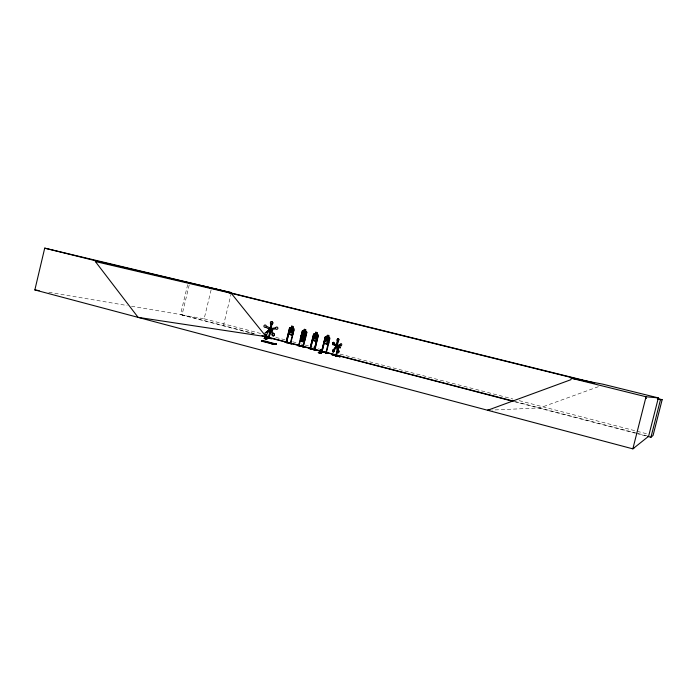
<?xml version="1.0" encoding="UTF-8"?>
<svg xmlns="http://www.w3.org/2000/svg" width="697" height="697" viewBox="0 0 697 697"><rect width="100%" height="100%" fill="white"/><g stroke="black" fill="none" stroke-linecap="round" stroke-linejoin="round"><path stroke-width="0.52" stroke-dasharray="3.48 2.61" d="M187.667 284.664L180.523 314.399L254.71 333.715M249.709 332.704L181.987 315.061L189.689 282.991M181.987 315.061L204.151 318.79L211.54 288.122M223.388 325.847L231.247 293.28M598.392 386.687L539.731 407.928L491.977 410.063M48.807 292.278L127.194 305.521M131.489 306.253L182.056 314.791M204.151 318.79L262.116 333.854M275.812 337.409L285.3 339.875M292.67 341.791L300.05 343.708M301.104 343.978L304.267 344.806M305.321 345.076L308.483 345.895M312.692 346.993L319.017 348.639M340.092 354.111L512.914 399.015M519.239 400.653L647.801 434.057M515.449 401.629L637.093 433.29M638.147 433.551L648.602 436.287M250.763 332.983L253.926 333.802M514.046 401.585L635.15 433.142M636.204 433.421L646.738 436.165"/><path stroke-width="1.05" d="M266.402 338.942C265.348 329.786 268.197 340.633 265.557 338.69M320.777 353.144L320.585 349.528L320.777 353.144L318.877 352.682L320.524 349.511L318.877 352.682M272.736 322.816L271.978 324.027L270.811 323.835A1.167 1.15 89.6 0 1 270.863 322.031A1.167 1.15 89.6 0 1 272.605 322.336A1.167 1.15 89.6 0 1 272.013 324.018L271.055 328.662L270.201 328.514L270.845 323.817A1.194 1.185 89.6 0 1 271.142 321.787A1.194 1.185 89.6 0 1 272.727 323.103L272.64 323.382M320.637 353.135L320.786 349.58L320.672 353.1M266.01 338.803C269.147 330.883 262.342 338.69 265.391 338.733L266.263 335.414L265.74 337.871M338.725 339.631L338.106 340.903L337.331 340.789A1.22 0.775 -77.5 0 1 337.731 338.716A1.22 0.775 -77.5 0 1 338.69 339.927L338.115 340.894M320.28 353.065L320.725 349.572M264.538 338.481L266.359 335.423L266.237 338.916L266.149 335.379L264.625 338.524M334.133 343.595L334.037 343.412A1.185 0.749 -77.7 0 0 333.201 342.41A1.185 0.749 -77.7 0 0 332.513 344.048A1.185 0.749 -77.7 0 0 333.593 344.484L336.398 346.357L336.738 345.546L334.133 343.595L336.738 345.546M336.634 345.573L337.444 340.85L336.398 346.357M338.001 340.946L337.191 345.668L338.228 340.92A1.194 0.758 -77.5 0 0 338.768 339.186A1.194 0.758 -77.5 0 0 337.618 339.003A1.194 0.758 -77.5 0 0 337.47 340.798M138.189 317.396L34.85 289.926L44.713 248.141L231.395 292.67L231.247 293.28L266.167 336.703M633.861 448.162L632.841 448.859L138.111 317.379L95.367 261.541L95.55 260.756L44.713 248.141M320.332 352.996L319.862 352.882L320.655 349.546L319.801 352.952M276.012 344.362L271.551 343.752L276.509 344.144L271.708 343.813L261.401 341.112L266.446 341.521L261.898 340.885M263.928 338.42L267.003 339.056M266.995 339.099C262.011 340.493 268.45 331.153 265.365 337.784M271.725 338.847L265.322 337.496M268.693 329.594L272.64 330.108L268.781 329.237M261.401 341.112L266.298 341.469L276.509 344.144M271.447 329.82L271.734 328.618L270.262 328.322L269.974 329.524L270.567 329.707L267.256 333.175A1.167 1.15 87.2 0 1 266.228 334.621A1.167 1.15 87.2 0 1 264.991 333.349A1.167 1.15 87.2 0 1 266.446 332.347M268.58 338.202L270.976 330.108L268.99 338.289L268.293 338.115L270.279 329.942M272.126 330.439L272.64 330.108M285.073 342.035L286.815 342.523M289.603 327.956L286.075 342.48C287.277 343.83 291.642 342.811 290.658 343.673L294.204 329.123L293.785 328.392L290.213 327.485L289.586 327.956L286.031 342.471M286.476 342.584L289.83 329.08L286.589 342.602M287.068 342.61L285.047 342.035M291.285 327.756L291.686 326.091L293.219 326.484L292.601 332.042L291.512 333.175L290.083 332.809L289.638 331.284L290.396 328.182L291.294 327.817L291.721 326.161M289.935 343.569L291.808 343.56M291.973 343.891L289.769 343.281M290.327 343.577L290.257 343.046L290.849 343.185M297.384 345.529L299.623 345.573L297.419 345.503M298.664 345.738L302.202 331.162L302.846 330.692L306.471 331.615L306.88 332.347L303.204 346.932C305.791 346.757 296.042 345.198 299.283 345.372M298.996 345.834L302.42 332.295L301.993 332.181M303.029 334.708C304.659 332.312 302.463 329.507 303.753 333.593L302.245 335.327L303.997 334.046L304.946 336.015L304.397 333.776L305.852 332.103L304.153 333.297L303.726 331.624L305.242 331.955L304.18 339.718L303.265 340.075L302.873 341.818L301.313 341.417L301.923 335.832L303.029 334.691L304.484 335.074M302.698 336.041L302.245 334.508L303.012 331.389L303.927 331.031L304.31 329.289L305.87 329.69L305.26 335.274L304.153 336.416L303.395 339.517L301.94 339.143L302.698 336.032L304.153 336.416M303.944 331.031L304.354 329.359M304.389 346.836L302.454 346.801M302.794 346.818L303.465 346.461M309.032 348.578L310.757 348.753M313.633 334.09L310.06 348.735L314.783 349.955L318.311 335.274L317.884 334.534L314.251 333.61L313.606 334.081L309.982 348.718M310.392 348.822L313.85 335.222L310.574 348.857M315.332 333.88L315.741 332.208L317.301 332.6L316.682 338.211L315.575 339.361L314.12 338.986L313.667 337.444L314.434 334.307L315.349 333.95L315.785 332.277M313.781 349.824L315.985 350.138L314.051 349.859M314.277 349.833L317.64 336.189L314.225 349.824M318.311 335.274L314.73 349.938M318.25 352.612L321.395 353.266L318.311 352.577M320.55 351.549L322.589 351.567L320.376 351.497M325.421 338.176L321.944 351.828L325.421 338.176L324.994 338.062M328.836 335.597L328.4 337.278L329.054 338.036L328.287 341.19L327.172 342.332L325.699 341.957L325.246 340.406L326.013 337.261L326.937 336.904C326.022 334.055 330.491 335.161 328.487 337.235M325.665 352.917L327.555 353.152L325.455 352.787M326.083 352.368C325.299 353.405 326.719 351.532 326.379 352.978M338.228 347.515L338.646 345.878L337.296 345.538L337 346.766L340.336 347.585L338.228 347.515L336.076 346.514M336.424 355.766C349.929 359.469 322.18 352.011 335.623 355.853M335.78 355.731L337.836 347.35L338.393 347.472L336.294 355.853L335.78 355.731L336.294 355.853M340.241 347.951L338.001 347.306L338.62 347.115M338.733 347.193L339.038 345.965L339.657 346.095L339.352 347.324M340.371 345.616L337 346.444L336.991 345.581L340.354 344.457M658.351 397.9L646.049 396.767L632.841 448.859L648.602 436.287L658.351 397.9L602.713 384.143L571.287 378.236L570.921 379.691L487.647 410.263M650.946 437.263L660.512 399.608L662.15 399.686L653.072 435.425L650.946 437.263L647.792 436.435M320.515 349.519L319.331 352.83M288.523 332.417L288.593 334.194L292.182 335.118L293.115 333.602M301.4 334.272L302.359 332.748L306.018 333.68L306.096 335.466M304.842 338.359L305.783 336.834L304.842 338.359L301.165 337.418L301.095 335.64L301.165 337.418M272.632 323.408L271.987 324.009M337.67 350.905L337.592 351.035A1.194 0.767 -78 0 0 337.784 352.734A1.194 0.767 -78 0 0 338.925 351.846A1.194 0.767 -78 0 0 338.333 350.452L337.078 346.27L336.52 346.705L337.479 351.009A1.194 0.767 -78 0 0 337.67 352.717A1.194 0.767 -78 0 0 338.812 351.819A1.194 0.767 -78 0 0 338.219 350.425L337.078 346.27M297.619 345.546L299.527 345.799M334.09 350.286L334.229 350.452A1.185 0.758 -78 0 1 333.41 351.968A1.185 0.758 -78 0 1 332.696 350.757A1.185 0.758 -78 0 1 333.758 349.659L336.285 346.139L336.756 346.757L334.116 350.425A1.185 0.758 -78 0 1 333.297 351.941A1.185 0.758 -78 0 1 332.582 350.73A1.185 0.758 -78 0 1 333.645 349.633L336.285 346.139L336.642 346.731L337.191 346.296M333.793 344.396L333.706 344.501A1.185 0.749 -77.7 0 1 332.626 344.065A1.185 0.749 -77.7 0 1 333.314 342.427A1.185 0.749 -77.7 0 1 334.151 343.438M333.732 349.685L336.712 346.54L336.268 346.897M272.335 334.055L270.349 329.672L271.15 329.289L273.398 333.541A1.167 1.15 87.1 0 1 274.444 334.978A1.167 1.15 87.1 0 1 272.858 335.771A1.167 1.15 87.1 0 1 272.335 334.055A1.167 1.15 87.1 0 0 272.858 335.771A1.167 1.15 87.1 0 0 274.418 334.978A1.167 1.15 87.1 0 0 273.372 333.541M265.67 327.172C271.089 330.796 272.483 328.714 266.228 326.135A1.167 1.15 88.7 0 0 264.834 325.046A1.167 1.15 88.7 0 0 264.015 326.632A1.167 1.15 88.7 0 0 265.696 327.172L265.818 327.067M289.63 327.991L290.248 327.555M302.202 331.162L302.855 330.753M325.847 336.564L325.185 337.034L321.578 351.732L326.327 352.961L329.916 338.237L329.507 337.496L325.83 336.564L325.203 337.043L321.535 351.724M304.336 340.354L305.007 339.953L304.345 340.415L300.712 339.483L300.329 338.759M269.852 329.812L270.567 329.707L269.931 329.089L266.42 332.338M337 346.444L340.328 345.485M487.482 410.272L489.817 410.167M265.304 337.566L266.289 337.496M645.675 398.257L646.502 398.327M325.403 352.848L327.538 353.126M302.873 346.461L299.187 345.512M321.657 351.227L322.066 351.332M313.885 349.572L315.985 350.155M310.148 348.23L310.557 348.334M314.408 349.336L314.774 349.432M289.717 343.473L291.973 343.865M286.206 341.992L286.65 342.096M138.111 317.379L266.402 336.738M324.079 341.547L324.157 343.351L327.86 344.301L328.81 342.767L327.86 344.301L324.21 343.307M317.187 339.779L316.246 341.312L312.587 340.371L312.509 338.576L312.657 340.328L316.238 341.251M292.165 335.118L288.619 334.142L288.558 332.417M336.52 345.546L337.191 345.668M329.611 339.247L329.184 339.143L325.917 352.856M34.85 289.926L39.145 290.649M306.575 333.358L306.149 333.244L302.96 346.853M313.423 335.109L313.85 335.222M318.006 336.285L317.579 336.172M306.453 331.615L306.819 332.356M289.333 328.958L289.83 329.08M293.907 330.125L290.144 343.543M264.712 338.507L265.871 338.847M335.606 355.923L339.997 356.759M336.991 345.581L337.113 346.47M337 346.766L337.609 346.897M340.336 347.585L337.731 346.975L338.028 345.747L337.296 345.538M335.989 346.871L338.001 347.306M340.319 344.614L340.241 344.431A1.194 0.767 -77.7 0 1 341.434 343.76A1.194 0.767 -77.7 0 1 341.452 345.529A1.194 0.767 -77.7 0 1 340.258 345.59L340.214 345.459M319.383 352.769L319.862 352.882M202.182 285.918L211.54 288.122M95.367 261.541L231.247 293.28L590.786 382.339M95.55 260.756L231.395 292.67M212.594 288.384L594.611 382.967M657.933 398.64L662.15 399.686M227.091 292.252L230.21 293.028M657.341 398.823L660.512 399.608M571.287 378.236L646.049 396.767M270.262 328.322L271.603 328.618M270.471 329.489L270.044 329.385C262.325 337.505 269.573 327.52 270.541 329.707M302.359 332.809L305.966 333.724L306.027 335.457M261.959 335.606L513.341 401.08M265.513 336.825L308.684 348.073M310.592 348.491L511.938 401.036M266.219 341.774L276.43 344.457M261.48 340.798L271.786 343.499M337.914 345.668L339.657 346.095M336.825 346.723L338.315 347.15M268.293 338.115L268.99 338.289M333.68 344.37L336.294 346.331M300.363 338.742L300.773 339.439M336.66 345.294A1.045 0.662 -77.8 0 1 337.609 345.834A1.045 0.662 -77.8 0 1 336.834 347.184A1.045 0.662 -77.8 0 1 336.294 345.947M339.169 346.653L339.178 346.601M301.339 338.934L303.029 337.81L303.944 339.666L303.43 337.505L304.938 335.78L303.186 337.052L302.245 335.091L302.794 337.331L301.339 338.934M317.274 335.03L315.819 336.703L316.394 338.899L315.419 336.982L313.667 338.272L315.175 336.529L314.669 334.368L315.575 336.224L317.274 335.03M328.879 337.984L327.407 339.674L327.965 341.931L327.006 339.953L325.246 341.234L326.762 339.491L326.248 337.322L327.163 339.195L328.879 337.984M293.193 328.888L291.755 330.552L292.287 332.783L291.363 330.831L289.638 332.103L291.128 330.378L290.632 328.235L291.52 330.082L293.193 328.888M270.358 329.001L270.358 329.001M291.163 328.374L290.405 331.484L291.834 331.85L292.592 328.74L291.163 328.374M291.886 326.501L291.755 327.05L292.67 327.285L292.81 326.727L291.886 326.501M301.862 340.606L301.731 341.164L302.664 341.399L302.794 340.842L301.862 340.606M304.519 329.698L304.389 330.256L305.321 330.5L305.46 329.942L304.519 329.698M315.218 334.508L314.452 337.644L315.907 338.01L316.665 334.882L315.218 334.508M315.95 332.617L315.819 333.175L316.752 333.419L316.891 332.852L315.95 332.617M326.797 337.461L326.03 340.606L327.494 340.99L328.27 337.836L326.797 337.461M327.546 335.562L327.407 336.128L328.348 336.363L328.487 335.806L327.546 335.562M275.637 327.756L270.906 328.592L271.063 329.463L275.803 328.906A1.167 1.159 88.6 0 0 277.572 328.958A1.167 1.159 88.6 0 0 277.31 327.198A1.167 1.159 88.6 0 0 275.637 327.756M322.267 351.758L320.341 351.532L322.284 351.758M337.06 346.775A1.045 0.662 -77.8 0 0 336.904 345.085A1.045 0.662 -77.8 0 0 335.963 346.418A1.045 0.662 -77.8 0 0 337.06 346.775M269.722 328.583A1.019 1.011 88.3 0 0 270.593 330.108A1.019 1.011 88.3 0 0 271.473 328.592A1.019 1.011 88.3 0 0 269.722 328.583"/></g></svg>
